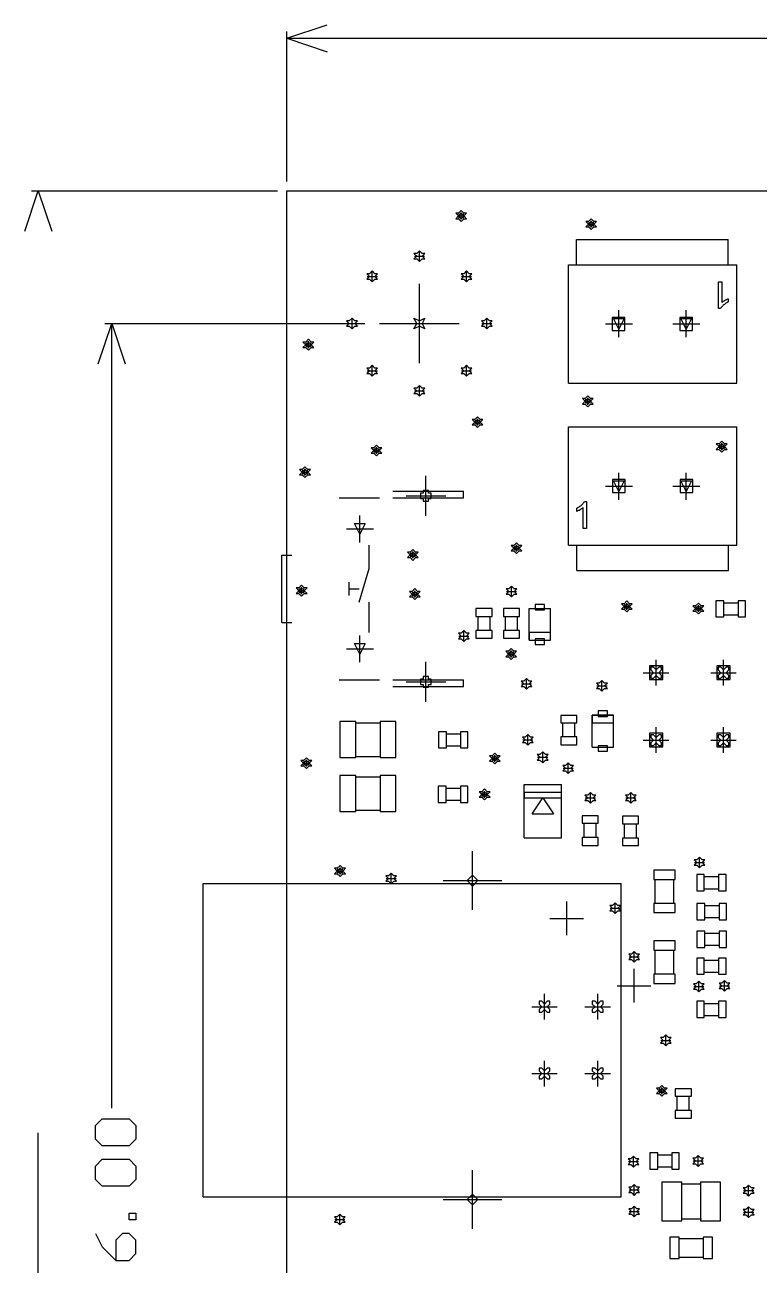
# Model space of a CAD drawing. Extents: x -1.38 to 3.87, y -2.67 to 0.8.
# Drawn here: x -1.274 to -0.184, y -1.047 to 0.794 of the extents above; entities that cross this region are included whole.
import ezdxf

# ---------------------------------------------------------------- set-up
doc = ezdxf.new("R2010")
doc.units = 0
doc.layers.get('0').update_dxf_attribs({"linetype": 'CONTINUOUS'})
for name, color, linetype in [('gd1', 1, 'CONTINUOUS'), ('gg1', 1, 'CONTINUOUS'), ('gm1', 6, 'CONTINUOUS'), ('gm8', 1, 'CONTINUOUS')]:
    doc.layers.add(name, color=color, linetype=linetype)

# ---------------------------------------------------------------- blocks, each defined once
blk = doc.blocks.new('D20')
blk.add_lwpolyline([(-0.01575, -0.0069), (0.01575, -0.0069), (0.01575, 0.0069), (-0.01575, 0.0069)], close=True)
blk = doc.blocks.new('D21')
blk.add_lwpolyline([(-0.0069, -0.01575), (0.0069, -0.01575), (0.0069, 0.01575), (-0.0069, 0.01575)], close=True)
blk = doc.blocks.new('D22')
blk.add_lwpolyline([(-0.0059, -0.012), (0.0059, -0.012), (0.0059, 0.012), (-0.0059, 0.012)], close=True)
blk = doc.blocks.new('D23')
blk.add_lwpolyline([(-0.0055, -0.012), (0.0055, -0.012), (0.0055, 0.012), (-0.0055, 0.012)], close=True)
blk = doc.blocks.new('D24')
blk.add_lwpolyline([(-0.012, -0.0059), (0.012, -0.0059), (0.012, 0.0059), (-0.012, 0.0059)], close=True)
blk = doc.blocks.new('D25')
blk.add_lwpolyline([(-0.012, -0.0055), (0.012, -0.0055), (0.012, 0.0055), (-0.012, 0.0055)], close=True)
blk = doc.blocks.new('D26')
blk.add_lwpolyline([(-0.012, -0.0268), (0.012, -0.0268), (0.012, 0.0268), (-0.012, 0.0268)], close=True)
blk = doc.blocks.new('D27')
blk.add_lwpolyline([(-0.0118, -0.0268), (0.0118, -0.0268), (0.0118, 0.0268), (-0.0118, 0.0268)], close=True)
blk = doc.blocks.new('D30')
blk.add_lwpolyline([(-0.00935, -0.0097), (0.00935, -0.0097), (0.00935, 0.0097), (-0.00935, 0.0097)], close=True)
blk = doc.blocks.new('D31')
blk.add_lwpolyline([(-0.0095, -0.0097), (0.0095, -0.0097), (0.0095, 0.0097), (-0.0095, 0.0097)], close=True)
blk = doc.blocks.new('D34')
blk.add_lwpolyline([(-0.0278, -0.00395), (0.0278, -0.00395), (0.0278, 0.00395), (-0.0278, 0.00395)], close=True)
blk = doc.blocks.new('D39')
blk.add_lwpolyline([(-0.01585, -0.0057), (0.01585, -0.0057), (0.01585, 0.0057), (-0.01585, 0.0057)], close=True)
blk = doc.blocks.new('D40')
blk.add_lwpolyline([(-0.00685, -0.004), (0.00685, -0.004), (0.00685, 0.004), (-0.00685, 0.004)], close=True)
blk = doc.blocks.new('D41')
blk.add_lwpolyline([(-0.00685, -0.00415), (0.00685, -0.00415), (0.00685, 0.00415), (-0.00685, 0.00415)], close=True)
blk = doc.blocks.new('D46')
blk.add_lwpolyline([(-0.01, -0.01), (0.01, -0.01), (0.01, 0.01), (-0.01, 0.01)], close=True)
blk = doc.blocks.new('D54')
blk.add_lwpolyline([(-0.012, -0.0059), (0.012, -0.0059), (0.012, 0.0059), (-0.012, 0.0059)], close=True)
blk = doc.blocks.new('D55')
blk.add_lwpolyline([(-0.0059, -0.012), (0.0059, -0.012), (0.0059, 0.012), (-0.0059, 0.012)], close=True)
blk = doc.blocks.new('D58')
blk.add_lwpolyline([(-0.015, -0.02875), (0.015, -0.02875), (0.015, 0.02875), (-0.015, 0.02875)], close=True)
blk = doc.blocks.new('D59')
blk.add_lwpolyline([(-0.01475, -0.02875), (0.01475, -0.02875), (0.01475, 0.02875), (-0.01475, 0.02875)], close=True)

msp = doc.modelspace()

# ---------------------------------------------------------------- linework, layer by layer
at = {"layer": 'gd1', "color": 1}
for points in [[(-0.626, 0.502), (-0.622, 0.506), (-0.618, 0.506), (-0.622, 0.51), (-0.618, 0.514), (-0.622, 0.514), (-0.626, 0.518), (-0.63, 0.514), (-0.634, 0.514), (-0.63, 0.51), (-0.634, 0.506), (-0.63, 0.506), (-0.626, 0.502)], [(-0.626, 0.506), (-0.624, 0.508), (-0.622, 0.508), (-0.624, 0.51), (-0.622, 0.512), (-0.624, 0.512), (-0.626, 0.514), (-0.628, 0.512), (-0.63, 0.512), (-0.628, 0.51), (-0.63, 0.508), (-0.628, 0.508), (-0.626, 0.506)], [(-0.433, 0.49), (-0.429, 0.494), (-0.425, 0.494), (-0.429, 0.498), (-0.425, 0.502), (-0.429, 0.502), (-0.433, 0.506), (-0.437, 0.502), (-0.441, 0.502), (-0.437, 0.498), (-0.441, 0.494), (-0.437, 0.494), (-0.433, 0.49)], [(-0.433, 0.494), (-0.431, 0.496), (-0.429, 0.496), (-0.431, 0.498), (-0.429, 0.5), (-0.431, 0.5), (-0.433, 0.502), (-0.435, 0.5), (-0.437, 0.5), (-0.435, 0.498), (-0.437, 0.496), (-0.435, 0.496), (-0.433, 0.494)], [(-0.6881, 0.4424), (-0.6841, 0.4464), (-0.6801, 0.4464), (-0.6841, 0.4504), (-0.6801, 0.4544), (-0.6841, 0.4544), (-0.6881, 0.4584), (-0.6921, 0.4544), (-0.6962, 0.4544), (-0.6921, 0.4504), (-0.6962, 0.4464), (-0.6921, 0.4464), (-0.6881, 0.4424)], [(-0.7581, 0.4124), (-0.7541, 0.4164), (-0.7502, 0.4164), (-0.7541, 0.4204), (-0.7502, 0.4244), (-0.7541, 0.4244), (-0.7581, 0.4284), (-0.7621, 0.4244), (-0.7661, 0.4244), (-0.7621, 0.4204), (-0.7661, 0.4164), (-0.7621, 0.4164), (-0.7581, 0.4124)], [(-0.6181, 0.4124), (-0.6141, 0.4164), (-0.6101, 0.4164), (-0.6141, 0.4204), (-0.6101, 0.4244), (-0.6141, 0.4244), (-0.6181, 0.4284), (-0.6222, 0.4244), (-0.6262, 0.4244), (-0.6222, 0.4204), (-0.6262, 0.4164), (-0.6222, 0.4164), (-0.6181, 0.4124)], [(-0.7882, 0.3424), (-0.7842, 0.3464), (-0.7801, 0.3464), (-0.7842, 0.3504), (-0.7801, 0.3544), (-0.7842, 0.3544), (-0.7882, 0.3584), (-0.7922, 0.3544), (-0.7962, 0.3544), (-0.7922, 0.3504), (-0.7962, 0.3464), (-0.7922, 0.3464), (-0.7882, 0.3424)], [(-0.6962, 0.3424), (-0.6921, 0.3504), (-0.6962, 0.3584), (-0.6881, 0.3544), (-0.6801, 0.3584), (-0.6841, 0.3504), (-0.6801, 0.3424), (-0.6881, 0.3464), (-0.6962, 0.3424)], [(-0.5882, 0.3424), (-0.5842, 0.3464), (-0.5802, 0.3464), (-0.5842, 0.3504), (-0.5802, 0.3544), (-0.5842, 0.3544), (-0.5882, 0.3584), (-0.5921, 0.3544), (-0.5961, 0.3544), (-0.5921, 0.3504), (-0.5961, 0.3464), (-0.5921, 0.3464), (-0.5882, 0.3424)], [(-0.392, 0.342), (-0.4, 0.358), (-0.384, 0.358), (-0.392, 0.342)], [(-0.292, 0.342), (-0.3, 0.358), (-0.284, 0.358), (-0.292, 0.342)], [(-0.853, 0.311), (-0.849, 0.315), (-0.845, 0.315), (-0.849, 0.319), (-0.845, 0.323), (-0.849, 0.323), (-0.853, 0.327), (-0.857, 0.323), (-0.861, 0.323), (-0.857, 0.319), (-0.861, 0.315), (-0.857, 0.315), (-0.853, 0.311)], [(-0.853, 0.315), (-0.851, 0.317), (-0.849, 0.317), (-0.851, 0.319), (-0.849, 0.321), (-0.851, 0.321), (-0.853, 0.323), (-0.855, 0.321), (-0.857, 0.321), (-0.855, 0.319), (-0.857, 0.317), (-0.855, 0.317), (-0.853, 0.315)], [(-0.7581, 0.2724), (-0.7541, 0.2764), (-0.7502, 0.2764), (-0.7541, 0.2804), (-0.7502, 0.2844), (-0.7541, 0.2844), (-0.7581, 0.2884), (-0.7621, 0.2844), (-0.7661, 0.2844), (-0.7621, 0.2804), (-0.7661, 0.2764), (-0.7621, 0.2764), (-0.7581, 0.2724)], [(-0.6181, 0.2724), (-0.6141, 0.2764), (-0.6101, 0.2764), (-0.6141, 0.2804), (-0.6101, 0.2844), (-0.6141, 0.2844), (-0.6181, 0.2884), (-0.6222, 0.2844), (-0.6262, 0.2844), (-0.6222, 0.2804), (-0.6262, 0.2764), (-0.6222, 0.2764), (-0.6181, 0.2724)], [(-0.6881, 0.2424), (-0.6841, 0.2464), (-0.6801, 0.2464), (-0.6841, 0.2504), (-0.6801, 0.2544), (-0.6841, 0.2544), (-0.6881, 0.2584), (-0.6921, 0.2544), (-0.6962, 0.2544), (-0.6921, 0.2504), (-0.6962, 0.2464), (-0.6921, 0.2464), (-0.6881, 0.2424)], [(-0.438, 0.227), (-0.434, 0.231), (-0.43, 0.231), (-0.434, 0.235), (-0.43, 0.239), (-0.434, 0.239), (-0.438, 0.243), (-0.442, 0.239), (-0.446, 0.239), (-0.442, 0.235), (-0.446, 0.231), (-0.442, 0.231), (-0.438, 0.227)], [(-0.438, 0.231), (-0.436, 0.233), (-0.434, 0.233), (-0.436, 0.235), (-0.434, 0.237), (-0.436, 0.237), (-0.438, 0.239), (-0.44, 0.237), (-0.442, 0.237), (-0.44, 0.235), (-0.442, 0.233), (-0.44, 0.233), (-0.438, 0.231)], [(-0.602, 0.196), (-0.598, 0.2), (-0.594, 0.2), (-0.598, 0.204), (-0.594, 0.208), (-0.598, 0.208), (-0.602, 0.212), (-0.606, 0.208), (-0.61, 0.208), (-0.606, 0.204), (-0.61, 0.2), (-0.606, 0.2), (-0.602, 0.196)], [(-0.602, 0.2), (-0.6, 0.202), (-0.598, 0.202), (-0.6, 0.204), (-0.598, 0.206), (-0.6, 0.206), (-0.602, 0.208), (-0.604, 0.206), (-0.606, 0.206), (-0.604, 0.204), (-0.606, 0.202), (-0.604, 0.202), (-0.602, 0.2)], [(-0.752, 0.154), (-0.748, 0.158), (-0.744, 0.158), (-0.748, 0.162), (-0.744, 0.166), (-0.748, 0.166), (-0.752, 0.17), (-0.756, 0.166), (-0.76, 0.166), (-0.756, 0.162), (-0.76, 0.158), (-0.756, 0.158), (-0.752, 0.154)], [(-0.752, 0.158), (-0.75, 0.16), (-0.748, 0.16), (-0.75, 0.162), (-0.748, 0.164), (-0.75, 0.164), (-0.752, 0.166), (-0.754, 0.164), (-0.756, 0.164), (-0.754, 0.162), (-0.756, 0.16), (-0.754, 0.16), (-0.752, 0.158)], [(-0.2393, 0.1597), (-0.2353, 0.1637), (-0.2313, 0.1637), (-0.2353, 0.1677), (-0.2313, 0.1717), (-0.2353, 0.1717), (-0.2393, 0.1757), (-0.2433, 0.1717), (-0.2473, 0.1717), (-0.2433, 0.1677), (-0.2473, 0.1637), (-0.2433, 0.1637), (-0.2393, 0.1597)], [(-0.2393, 0.1637), (-0.2373, 0.1657), (-0.2353, 0.1657), (-0.2373, 0.1677), (-0.2353, 0.1697), (-0.2373, 0.1697), (-0.2393, 0.1717), (-0.2413, 0.1697), (-0.2433, 0.1697), (-0.2413, 0.1677), (-0.2433, 0.1657), (-0.2413, 0.1657), (-0.2393, 0.1637)], [(-0.858, 0.122), (-0.854, 0.126), (-0.85, 0.126), (-0.854, 0.13), (-0.85, 0.134), (-0.854, 0.134), (-0.858, 0.138), (-0.862, 0.134), (-0.866, 0.134), (-0.862, 0.13), (-0.866, 0.126), (-0.862, 0.126), (-0.858, 0.122)], [(-0.858, 0.126), (-0.856, 0.128), (-0.854, 0.128), (-0.856, 0.13), (-0.854, 0.132), (-0.856, 0.132), (-0.858, 0.134), (-0.86, 0.132), (-0.862, 0.132), (-0.86, 0.13), (-0.862, 0.128), (-0.86, 0.128), (-0.858, 0.126)], [(-0.392, 0.101), (-0.4, 0.117), (-0.384, 0.117), (-0.392, 0.101)], [(-0.292, 0.101), (-0.3, 0.117), (-0.284, 0.117), (-0.292, 0.101)], [(-0.6825, 0.0907), (-0.6825, 0.0867), (-0.6745, 0.0867), (-0.6745, 0.0907), (-0.6705, 0.0907), (-0.6705, 0.0987), (-0.6745, 0.0987), (-0.6745, 0.1027), (-0.6825, 0.1027), (-0.6825, 0.0987), (-0.6865, 0.0987), (-0.6865, 0.0907), (-0.6825, 0.0907)], [(-0.7765, 0.0377), (-0.7845, 0.0537), (-0.7685, 0.0537), (-0.7765, 0.0377)], [(-0.544, 0.009), (-0.54, 0.013), (-0.536, 0.013), (-0.54, 0.017), (-0.536, 0.021), (-0.54, 0.021), (-0.544, 0.025), (-0.548, 0.021), (-0.552, 0.021), (-0.548, 0.017), (-0.552, 0.013), (-0.548, 0.013), (-0.544, 0.009)], [(-0.544, 0.013), (-0.542, 0.015), (-0.54, 0.015), (-0.542, 0.017), (-0.54, 0.019), (-0.542, 0.019), (-0.544, 0.021), (-0.546, 0.019), (-0.548, 0.019), (-0.546, 0.017), (-0.548, 0.015), (-0.546, 0.015), (-0.544, 0.013)], [(-0.698, -0.001), (-0.694, 0.003), (-0.69, 0.003), (-0.694, 0.007), (-0.69, 0.011), (-0.694, 0.011), (-0.698, 0.015), (-0.702, 0.011), (-0.706, 0.011), (-0.702, 0.007), (-0.706, 0.003), (-0.702, 0.003), (-0.698, -0.001)], [(-0.698, 0.003), (-0.696, 0.005), (-0.694, 0.005), (-0.696, 0.007), (-0.694, 0.009), (-0.696, 0.009), (-0.698, 0.011), (-0.7, 0.009), (-0.702, 0.009), (-0.7, 0.007), (-0.702, 0.005), (-0.7, 0.005), (-0.698, 0.003)], [(-0.863, -0.054), (-0.859, -0.05), (-0.855, -0.05), (-0.859, -0.046), (-0.855, -0.042), (-0.859, -0.042), (-0.863, -0.038), (-0.867, -0.042), (-0.871, -0.042), (-0.867, -0.046), (-0.871, -0.05), (-0.867, -0.05), (-0.863, -0.054)], [(-0.863, -0.05), (-0.861, -0.048), (-0.859, -0.048), (-0.861, -0.046), (-0.859, -0.044), (-0.861, -0.044), (-0.863, -0.042), (-0.865, -0.044), (-0.867, -0.044), (-0.865, -0.046), (-0.867, -0.048), (-0.865, -0.048), (-0.863, -0.05)], [(-0.695, -0.059), (-0.691, -0.055), (-0.687, -0.055), (-0.691, -0.051), (-0.687, -0.047), (-0.691, -0.047), (-0.695, -0.043), (-0.699, -0.047), (-0.703, -0.047), (-0.699, -0.051), (-0.703, -0.055), (-0.699, -0.055), (-0.695, -0.059)], [(-0.695, -0.055), (-0.693, -0.053), (-0.691, -0.053), (-0.693, -0.051), (-0.691, -0.049), (-0.693, -0.049), (-0.695, -0.047), (-0.697, -0.049), (-0.699, -0.049), (-0.697, -0.051), (-0.699, -0.053), (-0.697, -0.053), (-0.695, -0.055)], [(-0.5513, -0.0553), (-0.5473, -0.0513), (-0.5433, -0.0513), (-0.5473, -0.0473), (-0.5433, -0.0433), (-0.5473, -0.0433), (-0.5513, -0.0393), (-0.5553, -0.0433), (-0.5593, -0.0433), (-0.5553, -0.0473), (-0.5593, -0.0513), (-0.5553, -0.0513), (-0.5513, -0.0553)], [(-0.3803, -0.0773), (-0.3763, -0.0733), (-0.3723, -0.0733), (-0.3763, -0.0693), (-0.3723, -0.0653), (-0.3763, -0.0653), (-0.3803, -0.0613), (-0.3843, -0.0653), (-0.3883, -0.0653), (-0.3843, -0.0693), (-0.3883, -0.0733), (-0.3843, -0.0733), (-0.3803, -0.0773)], [(-0.3803, -0.0733), (-0.3783, -0.0713), (-0.3763, -0.0713), (-0.3783, -0.0693), (-0.3763, -0.0673), (-0.3783, -0.0673), (-0.3803, -0.0653), (-0.3823, -0.0673), (-0.3843, -0.0673), (-0.3823, -0.0693), (-0.3843, -0.0713), (-0.3823, -0.0713), (-0.3803, -0.0733)], [(-0.274, -0.0805), (-0.27, -0.0765), (-0.266, -0.0765), (-0.27, -0.0725), (-0.266, -0.0685), (-0.27, -0.0685), (-0.274, -0.0645), (-0.278, -0.0685), (-0.282, -0.0685), (-0.278, -0.0725), (-0.282, -0.0765), (-0.278, -0.0765), (-0.274, -0.0805)], [(-0.274, -0.0765), (-0.272, -0.0745), (-0.27, -0.0745), (-0.272, -0.0725), (-0.27, -0.0705), (-0.272, -0.0705), (-0.274, -0.0685), (-0.276, -0.0705), (-0.278, -0.0705), (-0.276, -0.0725), (-0.278, -0.0745), (-0.276, -0.0745), (-0.274, -0.0765)], [(-0.6223, -0.1213), (-0.6183, -0.1173), (-0.6143, -0.1173), (-0.6183, -0.1133), (-0.6143, -0.1093), (-0.6183, -0.1093), (-0.6223, -0.1053), (-0.6263, -0.1093), (-0.6303, -0.1093), (-0.6263, -0.1133), (-0.6303, -0.1173), (-0.6263, -0.1173), (-0.6223, -0.1213)], [(-0.7765, -0.1403), (-0.7845, -0.1243), (-0.7685, -0.1243), (-0.7765, -0.1403)], [(-0.552, -0.148), (-0.548, -0.144), (-0.544, -0.144), (-0.548, -0.14), (-0.544, -0.136), (-0.548, -0.136), (-0.552, -0.132), (-0.556, -0.136), (-0.56, -0.136), (-0.556, -0.14), (-0.56, -0.144), (-0.556, -0.144), (-0.552, -0.148)], [(-0.552, -0.144), (-0.55, -0.142), (-0.548, -0.142), (-0.55, -0.14), (-0.548, -0.138), (-0.55, -0.138), (-0.552, -0.136), (-0.554, -0.138), (-0.556, -0.138), (-0.554, -0.14), (-0.556, -0.142), (-0.554, -0.142), (-0.552, -0.144)], [(-0.3447, -0.1757), (-0.3407, -0.1757), (-0.3367, -0.1717), (-0.3327, -0.1757), (-0.3287, -0.1757), (-0.3287, -0.1717), (-0.3327, -0.1677), (-0.3287, -0.1637), (-0.3287, -0.1597), (-0.3327, -0.1597), (-0.3367, -0.1637), (-0.3407, -0.1597), (-0.3447, -0.1597), (-0.3447, -0.1637), (-0.3407, -0.1677), (-0.3447, -0.1717), (-0.3447, -0.1757)], [(-0.2447, -0.1757), (-0.2407, -0.1757), (-0.2367, -0.1717), (-0.2327, -0.1757), (-0.2287, -0.1757), (-0.2287, -0.1717), (-0.2327, -0.1677), (-0.2287, -0.1637), (-0.2287, -0.1597), (-0.2327, -0.1597), (-0.2367, -0.1637), (-0.2407, -0.1597), (-0.2447, -0.1597), (-0.2447, -0.1637), (-0.2407, -0.1677), (-0.2447, -0.1717), (-0.2447, -0.1757)], [(-0.6825, -0.1853), (-0.6825, -0.1893), (-0.6745, -0.1893), (-0.6745, -0.1853), (-0.6705, -0.1853), (-0.6705, -0.1773), (-0.6745, -0.1773), (-0.6745, -0.1733), (-0.6825, -0.1733), (-0.6825, -0.1773), (-0.6865, -0.1773), (-0.6865, -0.1853), (-0.6825, -0.1853)], [(-0.5293, -0.1923), (-0.5253, -0.1883), (-0.5213, -0.1883), (-0.5253, -0.1843), (-0.5213, -0.1803), (-0.5253, -0.1803), (-0.5293, -0.1763), (-0.5333, -0.1803), (-0.5373, -0.1803), (-0.5333, -0.1843), (-0.5373, -0.1883), (-0.5333, -0.1883), (-0.5293, -0.1923)], [(-0.4171, -0.1952), (-0.4131, -0.1912), (-0.4091, -0.1912), (-0.4131, -0.1872), (-0.4091, -0.1832), (-0.4131, -0.1832), (-0.4171, -0.1792), (-0.4211, -0.1832), (-0.4251, -0.1832), (-0.4211, -0.1872), (-0.4251, -0.1912), (-0.4211, -0.1912), (-0.4171, -0.1952)], [(-0.5273, -0.2753), (-0.5233, -0.2713), (-0.5193, -0.2713), (-0.5233, -0.2673), (-0.5193, -0.2633), (-0.5233, -0.2633), (-0.5273, -0.2593), (-0.5313, -0.2633), (-0.5353, -0.2633), (-0.5313, -0.2673), (-0.5353, -0.2713), (-0.5313, -0.2713), (-0.5273, -0.2753)], [(-0.3447, -0.2757), (-0.3407, -0.2757), (-0.3367, -0.2717), (-0.3327, -0.2757), (-0.3287, -0.2757), (-0.3287, -0.2717), (-0.3327, -0.2677), (-0.3287, -0.2637), (-0.3287, -0.2597), (-0.3327, -0.2597), (-0.3367, -0.2637), (-0.3407, -0.2597), (-0.3447, -0.2597), (-0.3447, -0.2637), (-0.3407, -0.2677), (-0.3447, -0.2717), (-0.3447, -0.2757)], [(-0.2447, -0.2757), (-0.2407, -0.2757), (-0.2367, -0.2717), (-0.2327, -0.2757), (-0.2287, -0.2757), (-0.2287, -0.2717), (-0.2327, -0.2677), (-0.2287, -0.2637), (-0.2287, -0.2597), (-0.2327, -0.2597), (-0.2367, -0.2637), (-0.2407, -0.2597), (-0.2447, -0.2597), (-0.2447, -0.2637), (-0.2407, -0.2677), (-0.2447, -0.2717), (-0.2447, -0.2757)], [(-0.856, -0.31), (-0.852, -0.306), (-0.848, -0.306), (-0.852, -0.302), (-0.848, -0.298), (-0.852, -0.298), (-0.856, -0.294), (-0.86, -0.298), (-0.864, -0.298), (-0.86, -0.302), (-0.864, -0.306), (-0.86, -0.306), (-0.856, -0.31)], [(-0.576, -0.303), (-0.572, -0.299), (-0.568, -0.299), (-0.572, -0.295), (-0.568, -0.291), (-0.572, -0.291), (-0.576, -0.287), (-0.58, -0.291), (-0.584, -0.291), (-0.58, -0.295), (-0.584, -0.299), (-0.58, -0.299), (-0.576, -0.303)], [(-0.576, -0.299), (-0.574, -0.297), (-0.572, -0.297), (-0.574, -0.295), (-0.572, -0.293), (-0.574, -0.293), (-0.576, -0.291), (-0.578, -0.293), (-0.58, -0.293), (-0.578, -0.295), (-0.58, -0.297), (-0.578, -0.297), (-0.576, -0.299)], [(-0.5051, -0.3013), (-0.5011, -0.2973), (-0.4971, -0.2973), (-0.5011, -0.2933), (-0.4971, -0.2893), (-0.5011, -0.2893), (-0.5051, -0.2853), (-0.5091, -0.2893), (-0.5131, -0.2893), (-0.5091, -0.2933), (-0.5131, -0.2973), (-0.5091, -0.2973), (-0.5051, -0.3013)], [(-0.856, -0.306), (-0.854, -0.304), (-0.852, -0.304), (-0.854, -0.302), (-0.852, -0.3), (-0.854, -0.3), (-0.856, -0.298), (-0.858, -0.3), (-0.86, -0.3), (-0.858, -0.302), (-0.86, -0.304), (-0.858, -0.304), (-0.856, -0.306)], [(-0.4673, -0.3173), (-0.4633, -0.3133), (-0.4593, -0.3133), (-0.4633, -0.3093), (-0.4593, -0.3053), (-0.4633, -0.3053), (-0.4673, -0.3013), (-0.4713, -0.3053), (-0.4753, -0.3053), (-0.4713, -0.3093), (-0.4753, -0.3133), (-0.4713, -0.3133), (-0.4673, -0.3173)], [(-0.5913, -0.3563), (-0.5873, -0.3523), (-0.5833, -0.3523), (-0.5873, -0.3483), (-0.5833, -0.3443), (-0.5873, -0.3443), (-0.5913, -0.3403), (-0.5953, -0.3443), (-0.5993, -0.3443), (-0.5953, -0.3483), (-0.5993, -0.3523), (-0.5953, -0.3523), (-0.5913, -0.3563)], [(-0.5913, -0.3523), (-0.5893, -0.3503), (-0.5873, -0.3503), (-0.5893, -0.3483), (-0.5873, -0.3463), (-0.5893, -0.3463), (-0.5913, -0.3443), (-0.5933, -0.3463), (-0.5953, -0.3463), (-0.5933, -0.3483), (-0.5953, -0.3503), (-0.5933, -0.3503), (-0.5913, -0.3523)], [(-0.4343, -0.3613), (-0.4303, -0.3573), (-0.4263, -0.3573), (-0.4303, -0.3533), (-0.4263, -0.3493), (-0.4303, -0.3493), (-0.4343, -0.3453), (-0.4383, -0.3493), (-0.4423, -0.3493), (-0.4383, -0.3533), (-0.4423, -0.3573), (-0.4383, -0.3573), (-0.4343, -0.3613)], [(-0.3743, -0.3613), (-0.3703, -0.3573), (-0.3663, -0.3573), (-0.3703, -0.3533), (-0.3663, -0.3493), (-0.3703, -0.3493), (-0.3743, -0.3453), (-0.3783, -0.3493), (-0.3823, -0.3493), (-0.3783, -0.3533), (-0.3823, -0.3573), (-0.3783, -0.3573), (-0.3743, -0.3613)], [(-0.2723, -0.4573), (-0.2683, -0.4533), (-0.2643, -0.4533), (-0.2683, -0.4493), (-0.2643, -0.4453), (-0.2683, -0.4453), (-0.2723, -0.4413), (-0.2763, -0.4453), (-0.2803, -0.4453), (-0.2763, -0.4493), (-0.2803, -0.4533), (-0.2763, -0.4533), (-0.2723, -0.4573)], [(-0.806, -0.47), (-0.802, -0.466), (-0.798, -0.466), (-0.802, -0.462), (-0.798, -0.458), (-0.802, -0.458), (-0.806, -0.454), (-0.81, -0.458), (-0.814, -0.458), (-0.81, -0.462), (-0.814, -0.466), (-0.81, -0.466), (-0.806, -0.47)], [(-0.806, -0.466), (-0.804, -0.464), (-0.802, -0.464), (-0.804, -0.462), (-0.802, -0.46), (-0.804, -0.46), (-0.806, -0.458), (-0.808, -0.46), (-0.81, -0.46), (-0.808, -0.462), (-0.81, -0.464), (-0.808, -0.464), (-0.806, -0.466)], [(-0.73, -0.481), (-0.726, -0.477), (-0.722, -0.477), (-0.726, -0.473), (-0.722, -0.469), (-0.726, -0.469), (-0.73, -0.465), (-0.734, -0.469), (-0.738, -0.469), (-0.734, -0.473), (-0.738, -0.477), (-0.734, -0.477), (-0.73, -0.481)], [(-0.6174, -0.4763), (-0.6094, -0.4683), (-0.6014, -0.4763), (-0.6094, -0.4843), (-0.6174, -0.4763)], [(-0.3973, -0.5253), (-0.3933, -0.5213), (-0.3893, -0.5213), (-0.3933, -0.5173), (-0.3893, -0.5133), (-0.3933, -0.5133), (-0.3973, -0.5093), (-0.4013, -0.5133), (-0.4053, -0.5133), (-0.4013, -0.5173), (-0.4053, -0.5213), (-0.4013, -0.5213), (-0.3973, -0.5253)], [(-0.3693, -0.5973), (-0.3653, -0.5933), (-0.3613, -0.5933), (-0.3653, -0.5893), (-0.3613, -0.5853), (-0.3653, -0.5853), (-0.3693, -0.5813), (-0.3733, -0.5853), (-0.3773, -0.5853), (-0.3733, -0.5893), (-0.3773, -0.5933), (-0.3733, -0.5933), (-0.3693, -0.5973)], [(-0.2733, -0.6413), (-0.2693, -0.6373), (-0.2653, -0.6373), (-0.2693, -0.6333), (-0.2653, -0.6293), (-0.2693, -0.6293), (-0.2733, -0.6253), (-0.2773, -0.6293), (-0.2813, -0.6293), (-0.2773, -0.6333), (-0.2813, -0.6373), (-0.2773, -0.6373), (-0.2733, -0.6413)], [(-0.2353, -0.6403), (-0.2313, -0.6363), (-0.2273, -0.6363), (-0.2313, -0.6323), (-0.2273, -0.6283), (-0.2313, -0.6283), (-0.2353, -0.6243), (-0.2393, -0.6283), (-0.2433, -0.6283), (-0.2393, -0.6323), (-0.2433, -0.6363), (-0.2393, -0.6363), (-0.2353, -0.6403)], [(-0.5104, -0.6714), (-0.5064, -0.6714), (-0.5024, -0.6674), (-0.4984, -0.6714), (-0.4944, -0.6714), (-0.4944, -0.6674), (-0.4984, -0.6634), (-0.4944, -0.6594), (-0.4944, -0.6554), (-0.4984, -0.6554), (-0.5024, -0.6594), (-0.5064, -0.6554), (-0.5104, -0.6554), (-0.5104, -0.6594), (-0.5064, -0.6634), (-0.5104, -0.6674), (-0.5104, -0.6714)], [(-0.4314, -0.6714), (-0.4274, -0.6714), (-0.4234, -0.6674), (-0.4194, -0.6714), (-0.4154, -0.6714), (-0.4154, -0.6674), (-0.4194, -0.6634), (-0.4154, -0.6594), (-0.4154, -0.6554), (-0.4194, -0.6554), (-0.4234, -0.6594), (-0.4274, -0.6554), (-0.4314, -0.6554), (-0.4314, -0.6594), (-0.4274, -0.6634), (-0.4314, -0.6674), (-0.4314, -0.6714)], [(-0.3223, -0.7213), (-0.3183, -0.7173), (-0.3143, -0.7173), (-0.3183, -0.7133), (-0.3143, -0.7093), (-0.3183, -0.7093), (-0.3223, -0.7053), (-0.3263, -0.7093), (-0.3303, -0.7093), (-0.3263, -0.7133), (-0.3303, -0.7173), (-0.3263, -0.7173), (-0.3223, -0.7213)], [(-0.5104, -0.7706), (-0.5064, -0.7706), (-0.5024, -0.7666), (-0.4984, -0.7706), (-0.4944, -0.7706), (-0.4944, -0.7666), (-0.4984, -0.7626), (-0.4944, -0.7586), (-0.4944, -0.7546), (-0.4984, -0.7546), (-0.5024, -0.7586), (-0.5064, -0.7546), (-0.5104, -0.7546), (-0.5104, -0.7586), (-0.5064, -0.7626), (-0.5104, -0.7666), (-0.5104, -0.7706)], [(-0.4314, -0.7706), (-0.4274, -0.7706), (-0.4234, -0.7666), (-0.4194, -0.7706), (-0.4154, -0.7706), (-0.4154, -0.7666), (-0.4194, -0.7626), (-0.4154, -0.7586), (-0.4154, -0.7546), (-0.4194, -0.7546), (-0.4234, -0.7586), (-0.4274, -0.7546), (-0.4314, -0.7546), (-0.4314, -0.7586), (-0.4274, -0.7626), (-0.4314, -0.7666), (-0.4314, -0.7706)], [(-0.3283, -0.7963), (-0.3243, -0.7923), (-0.3203, -0.7923), (-0.3243, -0.7883), (-0.3203, -0.7843), (-0.3243, -0.7843), (-0.3283, -0.7803), (-0.3323, -0.7843), (-0.3363, -0.7843), (-0.3323, -0.7883), (-0.3363, -0.7923), (-0.3323, -0.7923), (-0.3283, -0.7963)], [(-0.3283, -0.7923), (-0.3263, -0.7903), (-0.3243, -0.7903), (-0.3263, -0.7883), (-0.3243, -0.7863), (-0.3263, -0.7863), (-0.3283, -0.7843), (-0.3303, -0.7863), (-0.3323, -0.7863), (-0.3303, -0.7883), (-0.3323, -0.7903), (-0.3303, -0.7903), (-0.3283, -0.7923)], [(-0.3703, -0.9013), (-0.3663, -0.8973), (-0.3623, -0.8973), (-0.3663, -0.8933), (-0.3623, -0.8893), (-0.3663, -0.8893), (-0.3703, -0.8853), (-0.3743, -0.8893), (-0.3783, -0.8893), (-0.3743, -0.8933), (-0.3783, -0.8973), (-0.3743, -0.8973), (-0.3703, -0.9013)], [(-0.2743, -0.9003), (-0.2703, -0.8963), (-0.2663, -0.8963), (-0.2703, -0.8923), (-0.2663, -0.8883), (-0.2703, -0.8883), (-0.2743, -0.8843), (-0.2783, -0.8883), (-0.2823, -0.8883), (-0.2783, -0.8923), (-0.2823, -0.8963), (-0.2783, -0.8963), (-0.2743, -0.9003)], [(-0.3693, -0.9433), (-0.3653, -0.9393), (-0.3613, -0.9393), (-0.3653, -0.9353), (-0.3613, -0.9313), (-0.3653, -0.9313), (-0.3693, -0.9273), (-0.3733, -0.9313), (-0.3773, -0.9313), (-0.3733, -0.9353), (-0.3773, -0.9393), (-0.3733, -0.9393), (-0.3693, -0.9433)], [(-0.1993, -0.9443), (-0.1953, -0.9403), (-0.1913, -0.9403), (-0.1953, -0.9363), (-0.1913, -0.9323), (-0.1953, -0.9323), (-0.1993, -0.9283), (-0.2033, -0.9323), (-0.2073, -0.9323), (-0.2033, -0.9363), (-0.2073, -0.9403), (-0.2033, -0.9403), (-0.1993, -0.9443)], [(-0.6174, -0.9496), (-0.6094, -0.9416), (-0.6014, -0.9496), (-0.6094, -0.9576), (-0.6174, -0.9496)], [(-0.8063, -0.9873), (-0.8023, -0.9833), (-0.7983, -0.9833), (-0.8023, -0.9793), (-0.7983, -0.9753), (-0.8023, -0.9753), (-0.8063, -0.9713), (-0.8103, -0.9753), (-0.8143, -0.9753), (-0.8103, -0.9793), (-0.8143, -0.9833), (-0.8103, -0.9833), (-0.8063, -0.9873)], [(-0.3693, -0.9753), (-0.3653, -0.9713), (-0.3613, -0.9713), (-0.3653, -0.9673), (-0.3613, -0.9633), (-0.3653, -0.9633), (-0.3693, -0.9593), (-0.3733, -0.9633), (-0.3773, -0.9633), (-0.3733, -0.9673), (-0.3773, -0.9713), (-0.3733, -0.9713), (-0.3693, -0.9753)], [(-0.1993, -0.9763), (-0.1953, -0.9723), (-0.1913, -0.9723), (-0.1953, -0.9683), (-0.1913, -0.9643), (-0.1953, -0.9643), (-0.1993, -0.9603), (-0.2033, -0.9643), (-0.2073, -0.9643), (-0.2033, -0.9683), (-0.2073, -0.9723), (-0.2033, -0.9723), (-0.1993, -0.9763)]]:
    msp.add_lwpolyline(points, dxfattribs=at)
at = {"layer": 'gg1', "color": 1}
for points in [[(-0.631, 0.51), (-0.621, 0.51)], [(-0.626, 0.505), (-0.626, 0.515)], [(-0.438, 0.498), (-0.428, 0.498)], [(-0.433, 0.493), (-0.433, 0.503)], [(-0.6956, 0.4504), (-0.6806, 0.4504)], [(-0.6881, 0.4429), (-0.6881, 0.4579)], [(-0.7581, 0.4129), (-0.7581, 0.4279)], [(-0.6181, 0.4129), (-0.6181, 0.4279)], [(-0.7656, 0.4204), (-0.7506, 0.4204)], [(-0.6881, 0.2914), (-0.6881, 0.4095)], [(-0.6256, 0.4204), (-0.6107, 0.4204)], [(-0.392, 0.33), (-0.392, 0.37)], [(-0.292, 0.33), (-0.292, 0.37)], [(-0.7957, 0.3504), (-0.7807, 0.3504)], [(-0.7882, 0.3429), (-0.7882, 0.3579)], [(-0.7472, 0.3504), (-0.6291, 0.3504)], [(-0.5957, 0.3504), (-0.5806, 0.3504)], [(-0.5882, 0.3429), (-0.5882, 0.3579)], [(-0.412, 0.35), (-0.372, 0.35)], [(-0.312, 0.35), (-0.272, 0.35)], [(-0.858, 0.319), (-0.848, 0.319)], [(-0.853, 0.314), (-0.853, 0.324)], [(-0.7656, 0.2804), (-0.7506, 0.2804)], [(-0.7581, 0.2729), (-0.7581, 0.2879)], [(-0.6256, 0.2804), (-0.6107, 0.2804)], [(-0.6181, 0.2729), (-0.6181, 0.2879)], [(-0.6881, 0.2429), (-0.6881, 0.2579)], [(-0.6956, 0.2504), (-0.6806, 0.2504)], [(-0.438, 0.23), (-0.438, 0.24)], [(-0.443, 0.235), (-0.433, 0.235)], [(-0.607, 0.204), (-0.597, 0.204)], [(-0.602, 0.199), (-0.602, 0.209)], [(-0.752, 0.157), (-0.752, 0.167)], [(-0.2443, 0.1677), (-0.2343, 0.1677)], [(-0.2393, 0.1627), (-0.2393, 0.1727)], [(-0.757, 0.162), (-0.747, 0.162)], [(-0.863, 0.13), (-0.853, 0.13)], [(-0.858, 0.125), (-0.858, 0.135)], [(-0.392, 0.089), (-0.392, 0.129)], [(-0.292, 0.089), (-0.292, 0.129)], [(-0.6785, 0.0652), (-0.6785, 0.1242)], [(-0.708, 0.0947), (-0.649, 0.0947)], [(-0.412, 0.109), (-0.372, 0.109)], [(-0.312, 0.109), (-0.272, 0.109)], [(-0.7765, 0.0257), (-0.7765, 0.0657)], [(-0.7965, 0.0457), (-0.7565, 0.0457)], [(-0.544, 0.012), (-0.544, 0.022)], [(-0.703, 0.007), (-0.693, 0.007)], [(-0.698, 0.002), (-0.698, 0.012)], [(-0.549, 0.017), (-0.539, 0.017)], [(-0.868, -0.046), (-0.858, -0.046)], [(-0.863, -0.051), (-0.863, -0.041)], [(-0.7, -0.051), (-0.69, -0.051)], [(-0.695, -0.056), (-0.695, -0.046)], [(-0.5588, -0.0473), (-0.5438, -0.0473)], [(-0.5513, -0.0548), (-0.5513, -0.0398)], [(-0.3853, -0.0693), (-0.3753, -0.0693)], [(-0.3803, -0.0743), (-0.3803, -0.0643)], [(-0.279, -0.0725), (-0.269, -0.0725)], [(-0.274, -0.0775), (-0.274, -0.0675)], [(-0.6223, -0.1208), (-0.6223, -0.1058)], [(-0.7765, -0.1523), (-0.7765, -0.1123)], [(-0.6298, -0.1133), (-0.6148, -0.1133)], [(-0.7965, -0.1323), (-0.7565, -0.1323)], [(-0.557, -0.14), (-0.547, -0.14)], [(-0.552, -0.145), (-0.552, -0.135)], [(-0.6785, -0.2108), (-0.6785, -0.1518)], [(-0.3367, -0.1867), (-0.3367, -0.1487)], [(-0.2367, -0.1867), (-0.2367, -0.1487)], [(-0.708, -0.1813), (-0.649, -0.1813)], [(-0.5293, -0.1918), (-0.5293, -0.1768)], [(-0.4171, -0.1947), (-0.4171, -0.1797)], [(-0.3557, -0.1677), (-0.3177, -0.1677)], [(-0.2557, -0.1677), (-0.2177, -0.1677)], [(-0.5368, -0.1843), (-0.5218, -0.1843)], [(-0.4246, -0.1872), (-0.4096, -0.1872)], [(-0.3367, -0.2867), (-0.3367, -0.2487)], [(-0.2367, -0.2867), (-0.2367, -0.2487)], [(-0.5348, -0.2673), (-0.5198, -0.2673)], [(-0.5273, -0.2748), (-0.5273, -0.2598)], [(-0.3557, -0.2677), (-0.3177, -0.2677)], [(-0.2557, -0.2677), (-0.2177, -0.2677)], [(-0.576, -0.3), (-0.576, -0.29)], [(-0.5126, -0.2933), (-0.4976, -0.2933)], [(-0.5051, -0.3008), (-0.5051, -0.2858)], [(-0.861, -0.302), (-0.851, -0.302)], [(-0.856, -0.307), (-0.856, -0.297)], [(-0.581, -0.295), (-0.571, -0.295)], [(-0.4748, -0.3093), (-0.4598, -0.3093)], [(-0.4673, -0.3168), (-0.4673, -0.3018)], [(-0.5963, -0.3483), (-0.5863, -0.3483)], [(-0.5913, -0.3533), (-0.5913, -0.3433)], [(-0.4343, -0.3608), (-0.4343, -0.3458)], [(-0.3743, -0.3608), (-0.3743, -0.3458)], [(-0.4418, -0.3533), (-0.4268, -0.3533)], [(-0.3818, -0.3533), (-0.3668, -0.3533)], [(-0.6094, -0.5198), (-0.6094, -0.4328)], [(-0.806, -0.467), (-0.806, -0.457)], [(-0.2798, -0.4493), (-0.2648, -0.4493)], [(-0.2723, -0.4568), (-0.2723, -0.4418)], [(-0.811, -0.462), (-0.801, -0.462)], [(-0.7375, -0.473), (-0.7225, -0.473)], [(-0.73, -0.4805), (-0.73, -0.4655)], [(-0.6529, -0.4763), (-0.5659, -0.4763)], [(-0.3973, -0.5248), (-0.3973, -0.5098)], [(-0.4048, -0.5173), (-0.3898, -0.5173)], [(-0.3693, -0.5968), (-0.3693, -0.5818)], [(-0.3768, -0.5893), (-0.3618, -0.5893)], [(-0.2733, -0.6408), (-0.2733, -0.6258)], [(-0.2353, -0.6398), (-0.2353, -0.6248)], [(-0.2808, -0.6333), (-0.2658, -0.6333)], [(-0.2428, -0.6323), (-0.2278, -0.6323)], [(-0.5024, -0.6824), (-0.5024, -0.6444)], [(-0.4234, -0.6824), (-0.4234, -0.6444)], [(-0.5214, -0.6634), (-0.4834, -0.6634)], [(-0.4424, -0.6634), (-0.4044, -0.6634)], [(-0.3298, -0.7133), (-0.3148, -0.7133)], [(-0.3223, -0.7208), (-0.3223, -0.7058)], [(-0.5024, -0.7816), (-0.5024, -0.7436)], [(-0.4234, -0.7816), (-0.4234, -0.7436)], [(-0.5214, -0.7626), (-0.4834, -0.7626)], [(-0.4424, -0.7626), (-0.4044, -0.7626)], [(-0.3333, -0.7883), (-0.3233, -0.7883)], [(-0.3283, -0.7933), (-0.3283, -0.7833)], [(-0.3778, -0.8933), (-0.3628, -0.8933)], [(-0.3703, -0.9008), (-0.3703, -0.8858)], [(-0.2818, -0.8923), (-0.2668, -0.8923)], [(-0.2743, -0.8998), (-0.2743, -0.8848)], [(-0.6094, -0.9931), (-0.6094, -0.9061)], [(-0.3768, -0.9353), (-0.3618, -0.9353)], [(-0.3693, -0.9428), (-0.3693, -0.9278)], [(-0.2068, -0.9363), (-0.1918, -0.9363)], [(-0.1993, -0.9438), (-0.1993, -0.9288)], [(-0.6529, -0.9496), (-0.5659, -0.9496)], [(-0.8063, -0.9868), (-0.8063, -0.9718)], [(-0.3768, -0.9673), (-0.3618, -0.9673)], [(-0.3693, -0.9748), (-0.3693, -0.9598)], [(-0.2068, -0.9683), (-0.1918, -0.9683)], [(-0.1993, -0.9758), (-0.1993, -0.9608)], [(-0.8138, -0.9793), (-0.7988, -0.9793)]]:
    msp.add_lwpolyline(points, dxfattribs=at)
at = {"layer": 'gm1', "color": 6}
for points in [[(-0.885, -2.248), (-0.885, 0.5473)], [(-0.885, 0.5473), (3.2489, 0.5473)]]:
    msp.add_lwpolyline(points, dxfattribs=at)
at = {"layer": 'gm8', "color": 1}
for points in [[(-0.885, 0.7737), (-0.825, 0.7937)], [(-0.885, 0.5613), (-0.885, 0.7837)], [(-0.885, 0.7737), (0.99, 0.7737)], [(-0.885, 0.7737), (-0.825, 0.7537)], [(-1.274, 0.4873), (-1.254, 0.5473), (-1.234, 0.4873)], [(-1.264, 0.5473), (-0.899, 0.5473)], [(-0.455, 0.4375), (-0.455, 0.475)], [(-0.455, 0.475), (-0.2295, 0.475)], [(-0.2295, 0.4375), (-0.2295, 0.475)], [(-0.467, 0.4375), (-0.455, 0.4375), (-0.2295, 0.4375), (-0.217, 0.4375)], [(-0.467, 0.262), (-0.467, 0.4375)], [(-0.217, 0.262), (-0.217, 0.4375)], [(-0.2392, 0.3814), (-0.2392, 0.3815), (-0.2389, 0.3817), (-0.2385, 0.382), (-0.238, 0.3824), (-0.2373, 0.383), (-0.2365, 0.3835), (-0.2356, 0.3842), (-0.2346, 0.3848), (-0.2345, 0.3848), (-0.2345, 0.3849), (-0.2341, 0.3851), (-0.2336, 0.3854), (-0.2329, 0.3858), (-0.2321, 0.3862), (-0.2313, 0.3865), (-0.2303, 0.387), (-0.2295, 0.3873), (-0.2295, 0.3826), (-0.2296, 0.3826), (-0.2297, 0.3825), (-0.2299, 0.3824), (-0.2302, 0.3822), (-0.2305, 0.382), (-0.231, 0.3818), (-0.2319, 0.3813), (-0.233, 0.3806), (-0.2342, 0.3798), (-0.2354, 0.3789), (-0.2366, 0.378), (-0.2366, 0.3779), (-0.2367, 0.3778), (-0.2371, 0.3775), (-0.2376, 0.3769), (-0.2383, 0.3763), (-0.239, 0.3754), (-0.2397, 0.3745), (-0.2404, 0.3735), (-0.2409, 0.3726), (-0.2441, 0.3726), (-0.2441, 0.4125), (-0.2392, 0.4125), (-0.2392, 0.3814)], [(-1.165, 0.2904), (-1.145, 0.3504), (-1.125, 0.2904)], [(-1.155, 0.3504), (-0.7692, 0.3504)], [(-1.145, -0.8138), (-1.145, 0.3504)], [(-0.467, 0.262), (-0.217, 0.262)], [(-0.467, 0.197), (-0.217, 0.197)], [(-0.467, 0.0215), (-0.467, 0.197)], [(-0.217, 0.0215), (-0.217, 0.197)], [(-0.7275, 0.1017), (-0.6225, 0.1017)], [(-0.6225, 0.0917), (-0.6225, 0.1017)], [(-0.8075, 0.0917), (-0.7475, 0.0917)], [(-0.7275, 0.0917), (-0.6225, 0.0917)], [(-0.4399, 0.0465), (-0.4448, 0.0465), (-0.4448, 0.0776), (-0.4448, 0.0775), (-0.4451, 0.0773), (-0.4455, 0.077), (-0.446, 0.0766), (-0.4467, 0.076), (-0.4475, 0.0755), (-0.4484, 0.0748), (-0.4494, 0.0742), (-0.4495, 0.0742), (-0.4495, 0.0741), (-0.4499, 0.0739), (-0.4504, 0.0736), (-0.4511, 0.0732), (-0.4519, 0.0728), (-0.4527, 0.0725), (-0.4537, 0.072), (-0.4545, 0.0717), (-0.4545, 0.0764), (-0.4544, 0.0764), (-0.4543, 0.0765), (-0.4541, 0.0766), (-0.4538, 0.0768), (-0.4535, 0.077), (-0.453, 0.0772), (-0.4521, 0.0777), (-0.451, 0.0784), (-0.4498, 0.0792), (-0.4486, 0.0801), (-0.4474, 0.081), (-0.4474, 0.0811), (-0.4473, 0.0812), (-0.4469, 0.0815), (-0.4464, 0.0821), (-0.4457, 0.0827), (-0.445, 0.0836), (-0.4443, 0.0845), (-0.4436, 0.0855), (-0.4431, 0.0864), (-0.4399, 0.0864), (-0.4399, 0.0465)], [(-0.7625, -0.0133), (-0.7625, 0.0217)], [(-0.467, 0.0215), (-0.4545, 0.0215)], [(-0.4545, -0.016), (-0.4545, 0.0215)], [(-0.4545, 0.0215), (-0.229, 0.0215)], [(-0.229, -0.016), (-0.229, 0.0215)], [(-0.229, 0.0215), (-0.217, 0.0215)], [(-0.8925, 0.0067), (-0.8775, 0.0067)], [(-0.8925, -0.0933), (-0.8925, 0.0067)], [(-0.7775, -0.0633), (-0.7625, -0.0133)], [(-0.4545, -0.016), (-0.229, -0.016)], [(-0.7925, -0.0433), (-0.7925, -0.0333)], [(-0.7925, -0.0433), (-0.7775, -0.0433)], [(-0.7925, -0.0533), (-0.7925, -0.0433)], [(-0.7625, -0.1083), (-0.7625, -0.0633)], [(-0.5253, -0.1195), (-0.4935, -0.1195), (-0.4935, -0.0723)], [(-0.5253, -0.0723), (-0.4935, -0.0723)], [(-0.5253, -0.1195), (-0.5253, -0.0723)], [(-0.2356, -0.064), (-0.216, -0.064)], [(-0.6011, -0.1043), (-0.6011, -0.0846)], [(-0.5833, -0.1043), (-0.5833, -0.0846)], [(-0.5601, -0.1043), (-0.5601, -0.0846)], [(-0.5423, -0.1043), (-0.5423, -0.0846)], [(-0.2356, -0.0818), (-0.216, -0.0818)], [(-0.8925, -0.0933), (-0.8775, -0.0933)], [(-0.8075, -0.1783), (-0.7475, -0.1783)], [(-0.7275, -0.1783), (-0.6225, -0.1783)], [(-0.6225, -0.1883), (-0.6225, -0.1783)], [(-0.7275, -0.1883), (-0.6225, -0.1883)], [(-0.4318, -0.2781), (-0.4318, -0.2309), (-0.4001, -0.2309)], [(-0.4001, -0.2781), (-0.4001, -0.2309)], [(-0.7823, -0.2423), (-0.7456, -0.2423)], [(-0.4753, -0.2628), (-0.4753, -0.2431)], [(-0.4575, -0.2628), (-0.4575, -0.2431)], [(-0.6476, -0.2583), (-0.628, -0.2583)], [(-0.7823, -0.2919), (-0.7465, -0.2919)], [(-0.6476, -0.2761), (-0.628, -0.2761)], [(-0.4318, -0.2781), (-0.4001, -0.2781)], [(-0.7823, -0.3223), (-0.7456, -0.3223)], [(-0.6479, -0.3393), (-0.6283, -0.3393)], [(-0.5326, -0.3336), (-0.4771, -0.3336)], [(-0.5326, -0.413), (-0.5326, -0.3336)], [(-0.5326, -0.413), (-0.4771, -0.413), (-0.4771, -0.3336)], [(-0.6479, -0.3571), (-0.6283, -0.3571)], [(-0.5208, -0.377), (-0.5051, -0.3533)], [(-0.5051, -0.3533), (-0.4891, -0.377)], [(-0.7823, -0.3719), (-0.7465, -0.3719)], [(-0.5208, -0.377), (-0.4891, -0.377)], [(-0.4437, -0.4119), (-0.4437, -0.3923)], [(-0.4259, -0.4119), (-0.4259, -0.3923)], [(-0.3835, -0.4122), (-0.3835, -0.3926)], [(-0.3657, -0.4122), (-0.3657, -0.3926)], [(-0.338, -0.51), (-0.338, -0.4745)], [(-0.3105, -0.51), (-0.3105, -0.4745)], [(-0.2643, -0.4704), (-0.2446, -0.4704)], [(-1.009, -0.4803), (-0.3884, -0.4803)], [(-1.009, -0.9456), (-1.009, -0.4803)], [(-1.009, -0.9456), (-0.3884, -0.9456), (-0.3884, -0.4803)], [(-0.2643, -0.4883), (-0.2446, -0.4883)], [(-0.4693, -0.5573), (-0.4693, -0.5073)], [(-0.2639, -0.5133), (-0.2443, -0.5133)], [(-0.4943, -0.5323), (-0.4443, -0.5323)], [(-0.2639, -0.5311), (-0.2443, -0.5311)], [(-0.2639, -0.5543), (-0.2443, -0.5543)], [(-0.338, -0.615), (-0.338, -0.5795)], [(-0.3105, -0.615), (-0.3105, -0.5795)], [(-0.2639, -0.5721), (-0.2443, -0.5721)], [(-0.3693, -0.6573), (-0.3693, -0.6073)], [(-0.2643, -0.5944), (-0.2446, -0.5944)], [(-0.2643, -0.6123), (-0.2446, -0.6123)], [(-0.3943, -0.6323), (-0.3443, -0.6323)], [(-0.2643, -0.6584), (-0.2446, -0.6584)], [(-0.2643, -0.6763), (-0.2446, -0.6763)], [(-0.3053, -0.8169), (-0.3053, -0.7973)], [(-0.2874, -0.8169), (-0.2874, -0.7973)], [(-1.159, -0.8698), (-1.169, -0.8598), (-1.169, -0.8398), (-1.159, -0.8298), (-1.119, -0.8298), (-1.109, -0.8398), (-1.109, -0.8598), (-1.119, -0.8698), (-1.159, -0.8698)], [(-1.254, -2.248), (-1.254, -0.8504)], [(-0.3339, -0.8833), (-0.3143, -0.8833)], [(-1.159, -0.9298), (-1.169, -0.9198), (-1.169, -0.8998), (-1.159, -0.8898), (-1.119, -0.8898), (-1.109, -0.8998), (-1.109, -0.9198), (-1.119, -0.9298), (-1.159, -0.9298)], [(-0.3339, -0.9011), (-0.3143, -0.9011)], [(-0.2993, -0.9263), (-0.2702, -0.9263)], [(-1.109, -0.9798), (-1.119, -0.9798), (-1.119, -0.9698), (-1.109, -0.9698), (-1.109, -0.9798)], [(-0.2993, -0.9783), (-0.2693, -0.9783)], [(-1.169, -0.9998), (-1.159, -1.0198), (-1.139, -1.0398), (-1.119, -1.0398), (-1.109, -1.0298), (-1.109, -1.0098), (-1.119, -0.9998), (-1.129, -0.9998), (-1.139, -1.0098), (-1.139, -1.0398)], [(-0.3025, -1.0075), (-0.267, -1.0075)], [(-0.3025, -1.035), (-0.267, -1.035)]]:
    msp.add_lwpolyline(points, dxfattribs=at)

# ---------------------------------------------------------------- block references
at = {"layer": 'gm8'}
for name, p in [('D31', (-0.3925, 0.3497)), ('D30', (-0.292, 0.3497)), ('D30', (-0.392, 0.1093)), ('D31', (-0.2915, 0.1093)), ('D54', (-0.5923, -0.0784)), ('D24', (-0.5513, -0.0783)), ('D40', (-0.5094, -0.0703)), ('D22', (-0.2419, -0.073)), ('D23', (-0.2095, -0.073)), ('D25', (-0.5923, -0.1108)), ('D25', (-0.5513, -0.1108)), ('D39', (-0.5094, -0.1138)), ('D41', (-0.5094, -0.1216)), ('D46', (-0.3367, -0.1677)), ('D46', (-0.2367, -0.1677)), ('D25', (-0.4663, -0.2366)), ('D39', (-0.416, -0.2366)), ('D41', (-0.4159, -0.2287)), ('D26', (-0.7943, -0.267)), ('D27', (-0.7347, -0.267)), ('D22', (-0.6539, -0.2673)), ('D23', (-0.6215, -0.2673)), ('D24', (-0.4663, -0.269)), ('D46', (-0.3367, -0.2677)), ('D46', (-0.2367, -0.2677)), ('D40', (-0.4159, -0.2801)), ('D26', (-0.7943, -0.347)), ('D27', (-0.7347, -0.347)), ('D22', (-0.6542, -0.3483)), ('D23', (-0.6218, -0.3483)), ('D34', (-0.5049, -0.3494)), ('D25', (-0.4347, -0.3857)), ('D24', (-0.3747, -0.3863)), ('D54', (-0.4347, -0.4181)), ('D25', (-0.3747, -0.4187)), ('D20', (-0.3242, -0.4676)), ('D23', (-0.2708, -0.4793)), ('D55', (-0.2384, -0.4793)), ('D20', (-0.3242, -0.5169)), ('D22', (-0.2702, -0.5223)), ('D23', (-0.2378, -0.5223)), ('D22', (-0.2702, -0.5633)), ('D23', (-0.2378, -0.5633)), ('D20', (-0.3243, -0.5726)), ('D23', (-0.2708, -0.6033)), ('D55', (-0.2384, -0.6033)), ('D20', (-0.3243, -0.6219)), ('D23', (-0.2708, -0.6673)), ('D55', (-0.2384, -0.6673)), ('D25', (-0.2963, -0.7908)), ('D54', (-0.2963, -0.8231)), ('D55', (-0.3401, -0.8923)), ('D23', (-0.3078, -0.8923)), ('D58', (-0.3133, -0.9525)), ('D59', (-0.256, -0.9525)), ('D21', (-0.3094, -1.0213)), ('D21', (-0.2601, -1.0213))]:
    msp.add_blockref(name, p, dxfattribs=at)

doc.saveas('drawing.dxf')
